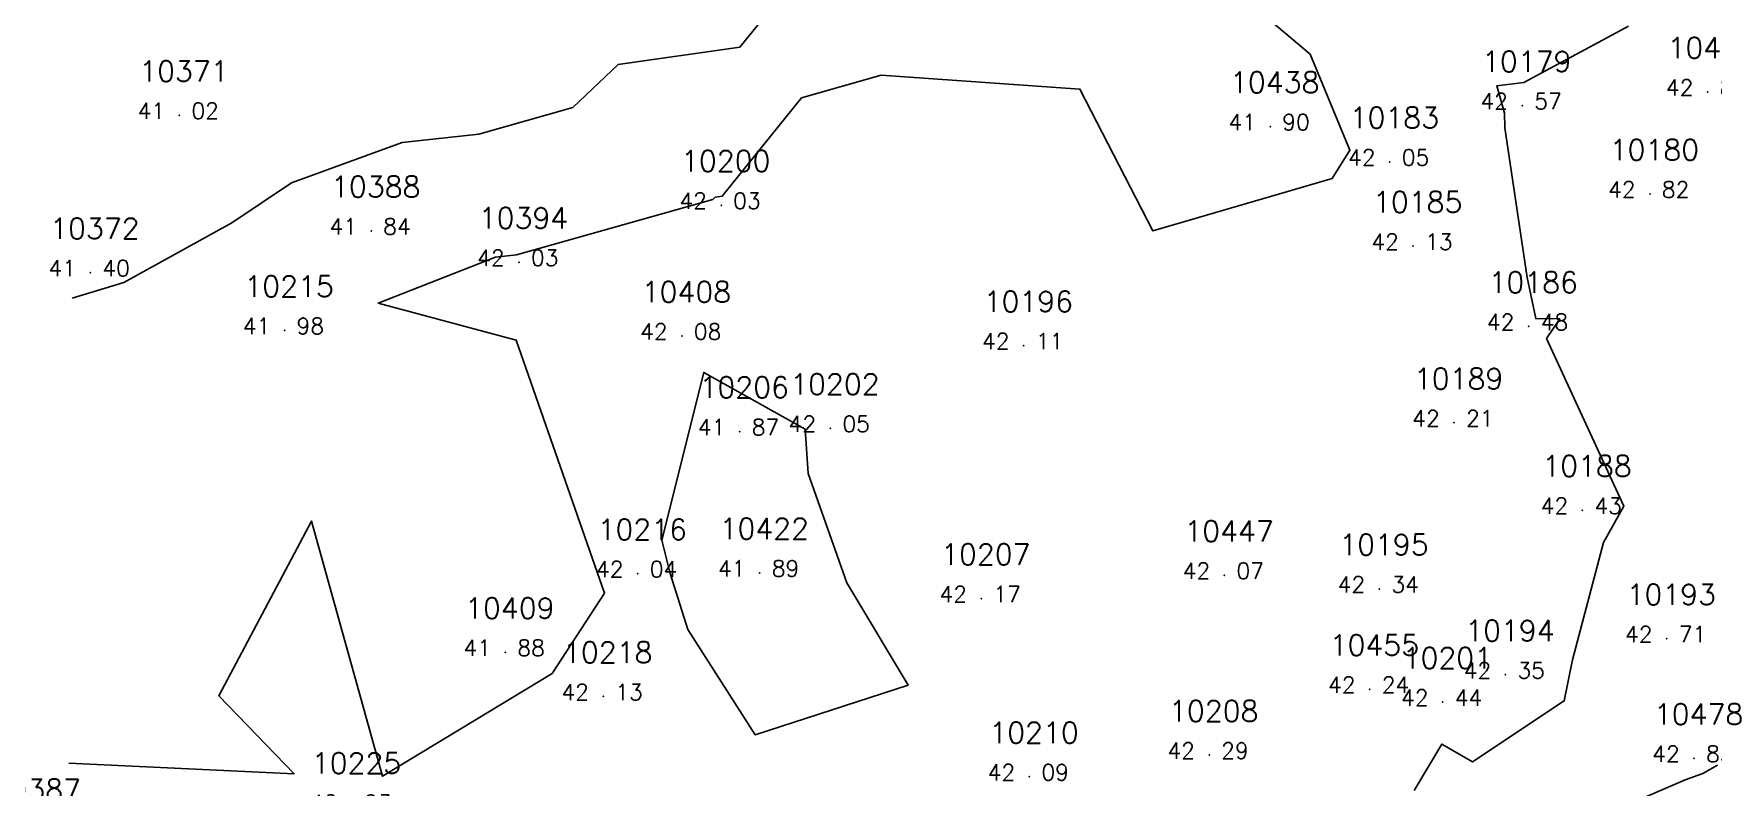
# Model space of a CAD drawing. Header units: millimetres. Extents: x 1412565 to 1412813, y 4931476 to 4931699.
# Drawn here: x 1412588.55 to 1412609.48, y 4931657.85 to 4931667.24 of the extents above; entities that cross this region are included whole.
import ezdxf
from ezdxf.enums import TextEntityAlignment as Align

# ---------------------------------------------------------------- set-up
doc = ezdxf.new("R2010")
doc.units = ezdxf.units.MM
for name, color, linetype in [('CIVIL', 50, 'Continuous'), ('CIVIL-DRAW', 80, 'Continuous'), ('CIVIL-NONAME', 130, 'Continuous'), ('CIVIL-TEXT', 240, 'Continuous'), ('CIVIL-Z', 50, 'Continuous'), ('Tcontours1', 7, 'Continuous'), ('Tcontours2', 7, 'Continuous')]:
    doc.layers.add(name, color=color, linetype=linetype)
doc.styles.add('CIVILCADMAIN', font='TXT.SHX')
doc.styles.get("Standard").update_dxf_attribs({"font": 'arial.ttf'})

# ---------------------------------------------------------------- blocks, each defined once
blk = doc.blocks.new('CIVIL-ZZ')
at = {"layer": 'CIVIL-DRAW'}
blk.add_point((0, 0), dxfattribs=at)
at = {"layer": 'CIVIL-NONAME'}
blk.add_attdef('NAME', text='', height=1.8, dxfattribs=at).set_placement((0, 2.1), align=Align.CENTER)
at = {"layer": 'CIVIL-TEXT', "flags": 8}
blk.add_attdef('TEXT', text='', height=2, dxfattribs=at).set_placement((0.2, -3.3), align=Align.CENTER)
at = {"layer": 'CIVIL-Z'}
blk.add_attdef('Z1', text='', height=1.6, dxfattribs=at).set_placement((-0.75, -0.225), align=Align.RIGHT)
blk.add_attdef('Z2', (0.75, -0.225), '', height=1.6, dxfattribs=at)

msp = doc.modelspace()

# ---------------------------------------------------------------- linework, layer by layer
at = {"layer": 'Tcontours1'}
for points, elevation in [([(1412588.993, 4931658.148), (1412591.8, 4931658.015), (1412590.86, 4931658.99), (1412592.016, 4931661.164), (1412592.902, 4931657.986), (1412595.016, 4931659.266), (1412595.667, 4931660.265), (1412594.566, 4931663.418), (1412592.848, 4931663.88), (1412594.309, 4931664.452), (1412594.572, 4931664.48), (1412597.015, 4931665.169), (1412597.047, 4931665.199), (1412597.133, 4931665.211), (1412598.122, 4931666.438), (1412599.113, 4931666.718), (1412601.589, 4931666.546), (1412602.498, 4931664.78), (1412604.734, 4931665.432), (1412604.953, 4931665.787), (1412604.46, 4931666.98), (1412603.043, 4931668.177)], 42), ([(1412596.379, 4931660.926), (1412596.904, 4931663.017), (1412598.166, 4931662.309), (1412598.205, 4931661.758), (1412598.684, 4931660.394), (1412599.448, 4931659.123), (1412597.543, 4931658.503), (1412596.706, 4931659.814), (1412596.485, 4931660.513), (1412596.379, 4931660.926)], 42), ([(1412588.73, 4931652.323), (1412589.29, 4931651.745), (1412590.438, 4931651.178), (1412591.034, 4931651.544), (1412593.266, 4931652.468), (1412593.447, 4931652.651), (1412593.733, 4931652.704), (1412594.637, 4931653.2), (1412596.838, 4931653.779), (1412598.157, 4931653.915), (1412599.68, 4931653.825), (1412600.448, 4931653.995), (1412602.582, 4931655.169), (1412603.122, 4931655.529), (1412604.359, 4931656.239), (1412605.904, 4931656.64), (1412606.392, 4931656.76), (1412609.132, 4931657.94), (1412609.351, 4931658.022), (1412609.531, 4931658.125)], 43)]:
    msp.add_lwpolyline(points, dxfattribs=dict(at, elevation=elevation))
at = {"layer": 'Tcontours2'}
for points, elevation in [([(1412589.033, 4931663.942), (1412589.677, 4931664.136), (1412591.025, 4931664.88), (1412591.769, 4931665.377), (1412593.147, 4931665.881), (1412594.102, 4931665.985), (1412595.273, 4931666.315), (1412595.836, 4931666.854), (1412597.354, 4931667.069), (1412598.123, 4931668.023)], 41.5), ([(1412605.752, 4931657.808), (1412606.099, 4931658.387), (1412606.48, 4931658.165), (1412607.624, 4931658.925), (1412607.728, 4931659.438), (1412608.113, 4931660.9), (1412608.364, 4931661.352), (1412607.404, 4931663.438), (1412607.568, 4931663.685), (1412607.269, 4931663.687), (1412607.162, 4931664.201), (1412606.884, 4931666.062), (1412606.878, 4931666.246), (1412606.782, 4931666.588), (1412607.119, 4931666.629), (1412608.422, 4931667.331)], 42.5)]:
    msp.add_lwpolyline(points, dxfattribs=dict(at, elevation=elevation))

# ---------------------------------------------------------------- block references
at = {"layer": 'CIVIL'}
ref = msp.add_blockref('CIVIL-ZZ', (1412609.41, 4931666.51, 42.84), dxfattribs=dict(at, xscale=0.2, yscale=0.2))
ref.add_attrib('Z2', '84', (1412609.56, 4931666.465), dxfattribs={"layer": 'CIVIL-Z', "height": 0.2, "style": 'CIVILCADMAIN'})
ref.add_attrib('Z1', '42', (1412608.89, 4931666.465), dxfattribs={"layer": 'CIVIL-Z', "height": 0.2, "style": 'CIVILCADMAIN'})
ref.add_attrib('NAME', '10456', (1412608.91, 4931666.93), dxfattribs={"layer": 'CIVIL-NONAME', "height": 0.26, "style": 'CIVILCADMAIN'})
ref = msp.add_blockref('CIVIL-ZZ', (1412590.37, 4931666.22, 41.02), dxfattribs=dict(at, xscale=0.2, yscale=0.2))
ref.add_attrib('Z2', '02', (1412590.52, 4931666.175), dxfattribs={"layer": 'CIVIL-Z', "height": 0.2, "style": 'CIVILCADMAIN'})
ref.add_attrib('Z1', '41', (1412589.85, 4931666.175), dxfattribs={"layer": 'CIVIL-Z', "height": 0.2, "style": 'CIVILCADMAIN'})
ref.add_attrib('NAME', '10371', (1412589.87, 4931666.64), dxfattribs={"layer": 'CIVIL-NONAME', "height": 0.26, "style": 'CIVILCADMAIN'})
ref = msp.add_blockref('CIVIL-ZZ', (1412607.1, 4931666.34, 42.57), dxfattribs=dict(at, xscale=0.2, yscale=0.2))
ref.add_attrib('Z2', '57', (1412607.25, 4931666.295), dxfattribs={"layer": 'CIVIL-Z', "height": 0.2, "style": 'CIVILCADMAIN'})
ref.add_attrib('Z1', '42', (1412606.58, 4931666.295), dxfattribs={"layer": 'CIVIL-Z', "height": 0.2, "style": 'CIVILCADMAIN'})
ref.add_attrib('NAME', '10179', (1412606.6, 4931666.76), dxfattribs={"layer": 'CIVIL-NONAME', "height": 0.26, "style": 'CIVILCADMAIN'})
ref = msp.add_blockref('CIVIL-ZZ', (1412603.96, 4931666.08, 41.9), dxfattribs=dict(at, xscale=0.2, yscale=0.2))
ref.add_attrib('Z2', '90', (1412604.11, 4931666.035), dxfattribs={"layer": 'CIVIL-Z', "height": 0.2, "style": 'CIVILCADMAIN'})
ref.add_attrib('Z1', '41', (1412603.44, 4931666.035), dxfattribs={"layer": 'CIVIL-Z', "height": 0.2, "style": 'CIVILCADMAIN'})
ref.add_attrib('NAME', '10438', (1412603.46, 4931666.5), dxfattribs={"layer": 'CIVIL-NONAME', "height": 0.26, "style": 'CIVILCADMAIN'})
ref = msp.add_blockref('CIVIL-ZZ', (1412605.45, 4931665.64, 42.05), dxfattribs=dict(at, xscale=0.2, yscale=0.2))
ref.add_attrib('Z2', '05', (1412605.6, 4931665.595), dxfattribs={"layer": 'CIVIL-Z', "height": 0.2, "style": 'CIVILCADMAIN'})
ref.add_attrib('Z1', '42', (1412604.93, 4931665.595), dxfattribs={"layer": 'CIVIL-Z', "height": 0.2, "style": 'CIVILCADMAIN'})
ref.add_attrib('NAME', '10183', (1412604.95, 4931666.06), dxfattribs={"layer": 'CIVIL-NONAME', "height": 0.26, "style": 'CIVILCADMAIN'})
ref = msp.add_blockref('CIVIL-ZZ', (1412597.12, 4931665.1, 42.03), dxfattribs=dict(at, xscale=0.2, yscale=0.2))
ref.add_attrib('Z2', '03', (1412597.27, 4931665.055), dxfattribs={"layer": 'CIVIL-Z', "height": 0.2, "style": 'CIVILCADMAIN'})
ref.add_attrib('Z1', '42', (1412596.6, 4931665.055), dxfattribs={"layer": 'CIVIL-Z', "height": 0.2, "style": 'CIVILCADMAIN'})
ref.add_attrib('NAME', '10200', (1412596.62, 4931665.52), dxfattribs={"layer": 'CIVIL-NONAME', "height": 0.26, "style": 'CIVILCADMAIN'})
ref = msp.add_blockref('CIVIL-ZZ', (1412608.69, 4931665.24, 42.82), dxfattribs=dict(at, xscale=0.2, yscale=0.2))
ref.add_attrib('Z2', '82', (1412608.84, 4931665.195), dxfattribs={"layer": 'CIVIL-Z', "height": 0.2, "style": 'CIVILCADMAIN'})
ref.add_attrib('Z1', '42', (1412608.17, 4931665.195), dxfattribs={"layer": 'CIVIL-Z', "height": 0.2, "style": 'CIVILCADMAIN'})
ref.add_attrib('NAME', '10180', (1412608.19, 4931665.66), dxfattribs={"layer": 'CIVIL-NONAME', "height": 0.26, "style": 'CIVILCADMAIN'})
ref = msp.add_blockref('CIVIL-ZZ', (1412592.76, 4931664.78, 41.84), dxfattribs=dict(at, xscale=0.2, yscale=0.2))
ref.add_attrib('Z2', '84', (1412592.91, 4931664.735), dxfattribs={"layer": 'CIVIL-Z', "height": 0.2, "style": 'CIVILCADMAIN'})
ref.add_attrib('Z1', '41', (1412592.24, 4931664.735), dxfattribs={"layer": 'CIVIL-Z', "height": 0.2, "style": 'CIVILCADMAIN'})
ref.add_attrib('NAME', '10388', (1412592.26, 4931665.2), dxfattribs={"layer": 'CIVIL-NONAME', "height": 0.26, "style": 'CIVILCADMAIN'})
ref = msp.add_blockref('CIVIL-ZZ', (1412605.74, 4931664.59, 42.13), dxfattribs=dict(at, xscale=0.2, yscale=0.2))
ref.add_attrib('Z2', '13', (1412605.89, 4931664.545), dxfattribs={"layer": 'CIVIL-Z', "height": 0.2, "style": 'CIVILCADMAIN'})
ref.add_attrib('Z1', '42', (1412605.22, 4931664.545), dxfattribs={"layer": 'CIVIL-Z', "height": 0.2, "style": 'CIVILCADMAIN'})
ref.add_attrib('NAME', '10185', (1412605.24, 4931665.01), dxfattribs={"layer": 'CIVIL-NONAME', "height": 0.26, "style": 'CIVILCADMAIN'})
ref = msp.add_blockref('CIVIL-ZZ', (1412589.26, 4931664.26, 41.4), dxfattribs=dict(at, xscale=0.2, yscale=0.2))
ref.add_attrib('Z2', '40', (1412589.41, 4931664.215), dxfattribs={"layer": 'CIVIL-Z', "height": 0.2, "style": 'CIVILCADMAIN'})
ref.add_attrib('Z1', '41', (1412588.74, 4931664.215), dxfattribs={"layer": 'CIVIL-Z', "height": 0.2, "style": 'CIVILCADMAIN'})
ref.add_attrib('NAME', '10372', (1412588.76, 4931664.68), dxfattribs={"layer": 'CIVIL-NONAME', "height": 0.26, "style": 'CIVILCADMAIN'})
ref = msp.add_blockref('CIVIL-ZZ', (1412594.6, 4931664.39, 42.03), dxfattribs=dict(at, xscale=0.2, yscale=0.2))
ref.add_attrib('Z2', '03', (1412594.75, 4931664.345), dxfattribs={"layer": 'CIVIL-Z', "height": 0.2, "style": 'CIVILCADMAIN'})
ref.add_attrib('Z1', '42', (1412594.08, 4931664.345), dxfattribs={"layer": 'CIVIL-Z', "height": 0.2, "style": 'CIVILCADMAIN'})
ref.add_attrib('NAME', '10394', (1412594.1, 4931664.81), dxfattribs={"layer": 'CIVIL-NONAME', "height": 0.26, "style": 'CIVILCADMAIN'})
ref = msp.add_blockref('CIVIL-ZZ', (1412591.68, 4931663.54, 41.98), dxfattribs=dict(at, xscale=0.2, yscale=0.2))
ref.add_attrib('Z2', '98', (1412591.83, 4931663.495), dxfattribs={"layer": 'CIVIL-Z', "height": 0.2, "style": 'CIVILCADMAIN'})
ref.add_attrib('Z1', '41', (1412591.16, 4931663.495), dxfattribs={"layer": 'CIVIL-Z', "height": 0.2, "style": 'CIVILCADMAIN'})
ref.add_attrib('NAME', '10215', (1412591.18, 4931663.96), dxfattribs={"layer": 'CIVIL-NONAME', "height": 0.26, "style": 'CIVILCADMAIN'})
ref = msp.add_blockref('CIVIL-ZZ', (1412596.63, 4931663.47, 42.08), dxfattribs=dict(at, xscale=0.2, yscale=0.2))
ref.add_attrib('Z2', '08', (1412596.78, 4931663.425), dxfattribs={"layer": 'CIVIL-Z', "height": 0.2, "style": 'CIVILCADMAIN'})
ref.add_attrib('Z1', '42', (1412596.11, 4931663.425), dxfattribs={"layer": 'CIVIL-Z', "height": 0.2, "style": 'CIVILCADMAIN'})
ref.add_attrib('NAME', '10408', (1412596.13, 4931663.89), dxfattribs={"layer": 'CIVIL-NONAME', "height": 0.26, "style": 'CIVILCADMAIN'})
ref = msp.add_blockref('CIVIL-ZZ', (1412607.18, 4931663.59, 42.48), dxfattribs=dict(at, xscale=0.2, yscale=0.2))
ref.add_attrib('Z2', '48', (1412607.33, 4931663.545), dxfattribs={"layer": 'CIVIL-Z', "height": 0.2, "style": 'CIVILCADMAIN'})
ref.add_attrib('Z1', '42', (1412606.66, 4931663.545), dxfattribs={"layer": 'CIVIL-Z', "height": 0.2, "style": 'CIVILCADMAIN'})
ref.add_attrib('NAME', '10186', (1412606.68, 4931664.01), dxfattribs={"layer": 'CIVIL-NONAME', "height": 0.26, "style": 'CIVILCADMAIN'})
ref = msp.add_blockref('CIVIL-ZZ', (1412600.89, 4931663.35, 42.11), dxfattribs=dict(at, xscale=0.2, yscale=0.2))
ref.add_attrib('Z2', '11', (1412601.04, 4931663.305), dxfattribs={"layer": 'CIVIL-Z', "height": 0.2, "style": 'CIVILCADMAIN'})
ref.add_attrib('Z1', '42', (1412600.37, 4931663.305), dxfattribs={"layer": 'CIVIL-Z', "height": 0.2, "style": 'CIVILCADMAIN'})
ref.add_attrib('NAME', '10196', (1412600.39, 4931663.77), dxfattribs={"layer": 'CIVIL-NONAME', "height": 0.26, "style": 'CIVILCADMAIN'})
ref = msp.add_blockref('CIVIL-ZZ', (1412606.25, 4931662.39, 42.21), dxfattribs=dict(at, xscale=0.2, yscale=0.2))
ref.add_attrib('Z2', '21', (1412606.4, 4931662.345), dxfattribs={"layer": 'CIVIL-Z', "height": 0.2, "style": 'CIVILCADMAIN'})
ref.add_attrib('Z1', '42', (1412605.73, 4931662.345), dxfattribs={"layer": 'CIVIL-Z', "height": 0.2, "style": 'CIVILCADMAIN'})
ref.add_attrib('NAME', '10189', (1412605.75, 4931662.81), dxfattribs={"layer": 'CIVIL-NONAME', "height": 0.26, "style": 'CIVILCADMAIN'})
ref = msp.add_blockref('CIVIL-ZZ', (1412597.35, 4931662.28, 41.87), dxfattribs=dict(at, xscale=0.2, yscale=0.2))
ref.add_attrib('Z2', '87', (1412597.5, 4931662.235), dxfattribs={"layer": 'CIVIL-Z', "height": 0.2, "style": 'CIVILCADMAIN'})
ref.add_attrib('Z1', '41', (1412596.83, 4931662.235), dxfattribs={"layer": 'CIVIL-Z', "height": 0.2, "style": 'CIVILCADMAIN'})
ref.add_attrib('NAME', '10206', (1412596.85, 4931662.7), dxfattribs={"layer": 'CIVIL-NONAME', "height": 0.26, "style": 'CIVILCADMAIN'})
ref = msp.add_blockref('CIVIL-ZZ', (1412598.48, 4931662.32, 42.05), dxfattribs=dict(at, xscale=0.2, yscale=0.2))
ref.add_attrib('Z2', '05', (1412598.63, 4931662.275), dxfattribs={"layer": 'CIVIL-Z', "height": 0.2, "style": 'CIVILCADMAIN'})
ref.add_attrib('Z1', '42', (1412597.96, 4931662.275), dxfattribs={"layer": 'CIVIL-Z', "height": 0.2, "style": 'CIVILCADMAIN'})
ref.add_attrib('NAME', '10202', (1412597.98, 4931662.74), dxfattribs={"layer": 'CIVIL-NONAME', "height": 0.26, "style": 'CIVILCADMAIN'})
ref = msp.add_blockref('CIVIL-ZZ', (1412607.85, 4931661.3, 42.43), dxfattribs=dict(at, xscale=0.2, yscale=0.2))
ref.add_attrib('Z2', '43', (1412608, 4931661.255), dxfattribs={"layer": 'CIVIL-Z', "height": 0.2, "style": 'CIVILCADMAIN'})
ref.add_attrib('Z1', '42', (1412607.33, 4931661.255), dxfattribs={"layer": 'CIVIL-Z', "height": 0.2, "style": 'CIVILCADMAIN'})
ref.add_attrib('NAME', '10188', (1412607.35, 4931661.72), dxfattribs={"layer": 'CIVIL-NONAME', "height": 0.26, "style": 'CIVILCADMAIN'})
ref = msp.add_blockref('CIVIL-ZZ', (1412596.08, 4931660.51, 42.04), dxfattribs=dict(at, xscale=0.2, yscale=0.2))
ref.add_attrib('Z2', '04', (1412596.23, 4931660.465), dxfattribs={"layer": 'CIVIL-Z', "height": 0.2, "style": 'CIVILCADMAIN'})
ref.add_attrib('Z1', '42', (1412595.56, 4931660.465), dxfattribs={"layer": 'CIVIL-Z', "height": 0.2, "style": 'CIVILCADMAIN'})
ref.add_attrib('NAME', '10216', (1412595.58, 4931660.93), dxfattribs={"layer": 'CIVIL-NONAME', "height": 0.26, "style": 'CIVILCADMAIN'})
ref = msp.add_blockref('CIVIL-ZZ', (1412597.6, 4931660.52, 41.89), dxfattribs=dict(at, xscale=0.2, yscale=0.2))
ref.add_attrib('Z2', '89', (1412597.75, 4931660.475), dxfattribs={"layer": 'CIVIL-Z', "height": 0.2, "style": 'CIVILCADMAIN'})
ref.add_attrib('Z1', '41', (1412597.08, 4931660.475), dxfattribs={"layer": 'CIVIL-Z', "height": 0.2, "style": 'CIVILCADMAIN'})
ref.add_attrib('NAME', '10422', (1412597.1, 4931660.94), dxfattribs={"layer": 'CIVIL-NONAME', "height": 0.26, "style": 'CIVILCADMAIN'})
ref = msp.add_blockref('CIVIL-ZZ', (1412603.39, 4931660.49, 42.07), dxfattribs=dict(at, xscale=0.2, yscale=0.2))
ref.add_attrib('Z2', '07', (1412603.54, 4931660.445), dxfattribs={"layer": 'CIVIL-Z', "height": 0.2, "style": 'CIVILCADMAIN'})
ref.add_attrib('Z1', '42', (1412602.87, 4931660.445), dxfattribs={"layer": 'CIVIL-Z', "height": 0.2, "style": 'CIVILCADMAIN'})
ref.add_attrib('NAME', '10447', (1412602.89, 4931660.91), dxfattribs={"layer": 'CIVIL-NONAME', "height": 0.26, "style": 'CIVILCADMAIN'})
ref = msp.add_blockref('CIVIL-ZZ', (1412605.32, 4931660.32, 42.34), dxfattribs=dict(at, xscale=0.2, yscale=0.2))
ref.add_attrib('Z2', '34', (1412605.47, 4931660.275), dxfattribs={"layer": 'CIVIL-Z', "height": 0.2, "style": 'CIVILCADMAIN'})
ref.add_attrib('Z1', '42', (1412604.8, 4931660.275), dxfattribs={"layer": 'CIVIL-Z', "height": 0.2, "style": 'CIVILCADMAIN'})
ref.add_attrib('NAME', '10195', (1412604.82, 4931660.74), dxfattribs={"layer": 'CIVIL-NONAME', "height": 0.26, "style": 'CIVILCADMAIN'})
ref = msp.add_blockref('CIVIL-ZZ', (1412600.36, 4931660.2, 42.17), dxfattribs=dict(at, xscale=0.2, yscale=0.2))
ref.add_attrib('Z2', '17', (1412600.51, 4931660.155), dxfattribs={"layer": 'CIVIL-Z', "height": 0.2, "style": 'CIVILCADMAIN'})
ref.add_attrib('Z1', '42', (1412599.84, 4931660.155), dxfattribs={"layer": 'CIVIL-Z', "height": 0.2, "style": 'CIVILCADMAIN'})
ref.add_attrib('NAME', '10207', (1412599.86, 4931660.62), dxfattribs={"layer": 'CIVIL-NONAME', "height": 0.26, "style": 'CIVILCADMAIN'})
ref = msp.add_blockref('CIVIL-ZZ', (1412608.9, 4931659.7, 42.71), dxfattribs=dict(at, xscale=0.2, yscale=0.2))
ref.add_attrib('Z2', '71', (1412609.05, 4931659.655), dxfattribs={"layer": 'CIVIL-Z', "height": 0.2, "style": 'CIVILCADMAIN'})
ref.add_attrib('Z1', '42', (1412608.38, 4931659.655), dxfattribs={"layer": 'CIVIL-Z', "height": 0.2, "style": 'CIVILCADMAIN'})
ref.add_attrib('NAME', '10193', (1412608.4, 4931660.12), dxfattribs={"layer": 'CIVIL-NONAME', "height": 0.26, "style": 'CIVILCADMAIN'})
ref = msp.add_blockref('CIVIL-ZZ', (1412594.43, 4931659.53, 41.88), dxfattribs=dict(at, xscale=0.2, yscale=0.2))
ref.add_attrib('Z2', '88', (1412594.58, 4931659.485), dxfattribs={"layer": 'CIVIL-Z', "height": 0.2, "style": 'CIVILCADMAIN'})
ref.add_attrib('Z1', '41', (1412593.91, 4931659.485), dxfattribs={"layer": 'CIVIL-Z', "height": 0.2, "style": 'CIVILCADMAIN'})
ref.add_attrib('NAME', '10409', (1412593.93, 4931659.95), dxfattribs={"layer": 'CIVIL-NONAME', "height": 0.26, "style": 'CIVILCADMAIN'})
ref = msp.add_blockref('CIVIL-ZZ', (1412606.89, 4931659.25, 42.35), dxfattribs=dict(at, xscale=0.2, yscale=0.2))
ref.add_attrib('Z2', '35', (1412607.04, 4931659.205), dxfattribs={"layer": 'CIVIL-Z', "height": 0.2, "style": 'CIVILCADMAIN'})
ref.add_attrib('Z1', '42', (1412606.37, 4931659.205), dxfattribs={"layer": 'CIVIL-Z', "height": 0.2, "style": 'CIVILCADMAIN'})
ref.add_attrib('NAME', '10194', (1412606.39, 4931659.67), dxfattribs={"layer": 'CIVIL-NONAME', "height": 0.26, "style": 'CIVILCADMAIN'})
ref = msp.add_blockref('CIVIL-ZZ', (1412605.2, 4931659.07, 42.24), dxfattribs=dict(at, xscale=0.2, yscale=0.2))
ref.add_attrib('Z2', '24', (1412605.35, 4931659.025), dxfattribs={"layer": 'CIVIL-Z', "height": 0.2, "style": 'CIVILCADMAIN'})
ref.add_attrib('Z1', '42', (1412604.68, 4931659.025), dxfattribs={"layer": 'CIVIL-Z', "height": 0.2, "style": 'CIVILCADMAIN'})
ref.add_attrib('NAME', '10455', (1412604.7, 4931659.49), dxfattribs={"layer": 'CIVIL-NONAME', "height": 0.26, "style": 'CIVILCADMAIN'})
ref = msp.add_blockref('CIVIL-ZZ', (1412595.65, 4931658.98, 42.13), dxfattribs=dict(at, xscale=0.2, yscale=0.2))
ref.add_attrib('Z2', '13', (1412595.8, 4931658.935), dxfattribs={"layer": 'CIVIL-Z', "height": 0.2, "style": 'CIVILCADMAIN'})
ref.add_attrib('Z1', '42', (1412595.13, 4931658.935), dxfattribs={"layer": 'CIVIL-Z', "height": 0.2, "style": 'CIVILCADMAIN'})
ref.add_attrib('NAME', '10218', (1412595.15, 4931659.4), dxfattribs={"layer": 'CIVIL-NONAME', "height": 0.26, "style": 'CIVILCADMAIN'})
ref = msp.add_blockref('CIVIL-ZZ', (1412606.11, 4931658.91, 42.44), dxfattribs=dict(at, xscale=0.2, yscale=0.2))
ref.add_attrib('Z2', '44', (1412606.26, 4931658.865), dxfattribs={"layer": 'CIVIL-Z', "height": 0.2, "style": 'CIVILCADMAIN'})
ref.add_attrib('Z1', '42', (1412605.59, 4931658.865), dxfattribs={"layer": 'CIVIL-Z', "height": 0.2, "style": 'CIVILCADMAIN'})
ref.add_attrib('NAME', '10201', (1412605.61, 4931659.33), dxfattribs={"layer": 'CIVIL-NONAME', "height": 0.26, "style": 'CIVILCADMAIN'})
ref = msp.add_blockref('CIVIL-ZZ', (1412603.2, 4931658.25, 42.29), dxfattribs=dict(at, xscale=0.2, yscale=0.2))
ref.add_attrib('Z2', '29', (1412603.35, 4931658.205), dxfattribs={"layer": 'CIVIL-Z', "height": 0.2, "style": 'CIVILCADMAIN'})
ref.add_attrib('Z1', '42', (1412602.68, 4931658.205), dxfattribs={"layer": 'CIVIL-Z', "height": 0.2, "style": 'CIVILCADMAIN'})
ref.add_attrib('NAME', '10208', (1412602.7, 4931658.67), dxfattribs={"layer": 'CIVIL-NONAME', "height": 0.26, "style": 'CIVILCADMAIN'})
ref = msp.add_blockref('CIVIL-ZZ', (1412609.24, 4931658.21, 42.83), dxfattribs=dict(at, xscale=0.2, yscale=0.2))
ref.add_attrib('Z2', '83', (1412609.39, 4931658.165), dxfattribs={"layer": 'CIVIL-Z', "height": 0.2, "style": 'CIVILCADMAIN'})
ref.add_attrib('Z1', '42', (1412608.72, 4931658.165), dxfattribs={"layer": 'CIVIL-Z', "height": 0.2, "style": 'CIVILCADMAIN'})
ref.add_attrib('NAME', '10478', (1412608.74, 4931658.63), dxfattribs={"layer": 'CIVIL-NONAME', "height": 0.26, "style": 'CIVILCADMAIN'})
ref = msp.add_blockref('CIVIL-ZZ', (1412600.96, 4931657.98, 42.09), dxfattribs=dict(at, xscale=0.2, yscale=0.2))
ref.add_attrib('Z2', '09', (1412601.11, 4931657.935), dxfattribs={"layer": 'CIVIL-Z', "height": 0.2, "style": 'CIVILCADMAIN'})
ref.add_attrib('Z1', '42', (1412600.44, 4931657.935), dxfattribs={"layer": 'CIVIL-Z', "height": 0.2, "style": 'CIVILCADMAIN'})
ref.add_attrib('NAME', '10210', (1412600.46, 4931658.4), dxfattribs={"layer": 'CIVIL-NONAME', "height": 0.26, "style": 'CIVILCADMAIN'})
ref = msp.add_blockref('CIVIL-ZZ', (1412592.52, 4931657.6, 42.03), dxfattribs=dict(at, xscale=0.2, yscale=0.2))
ref.add_attrib('Z2', '03', (1412592.67, 4931657.555), dxfattribs={"layer": 'CIVIL-Z', "height": 0.2, "style": 'CIVILCADMAIN'})
ref.add_attrib('Z1', '42', (1412592, 4931657.555), dxfattribs={"layer": 'CIVIL-Z', "height": 0.2, "style": 'CIVILCADMAIN'})
ref.add_attrib('NAME', '10225', (1412592.02, 4931658.02), dxfattribs={"layer": 'CIVIL-NONAME', "height": 0.26, "style": 'CIVILCADMAIN'})
ref = msp.add_blockref('CIVIL-ZZ', (1412588.53, 4931657.27, 42.09), dxfattribs=dict(at, xscale=0.2, yscale=0.2))
ref.add_attrib('Z2', '09', (1412588.68, 4931657.225), dxfattribs={"layer": 'CIVIL-Z', "height": 0.2, "style": 'CIVILCADMAIN'})
ref.add_attrib('Z1', '42', (1412588.01, 4931657.225), dxfattribs={"layer": 'CIVIL-Z', "height": 0.2, "style": 'CIVILCADMAIN'})
ref.add_attrib('NAME', '10387', (1412588.03, 4931657.69), dxfattribs={"layer": 'CIVIL-NONAME', "height": 0.26, "style": 'CIVILCADMAIN'})

doc.saveas('drawing.dxf')
